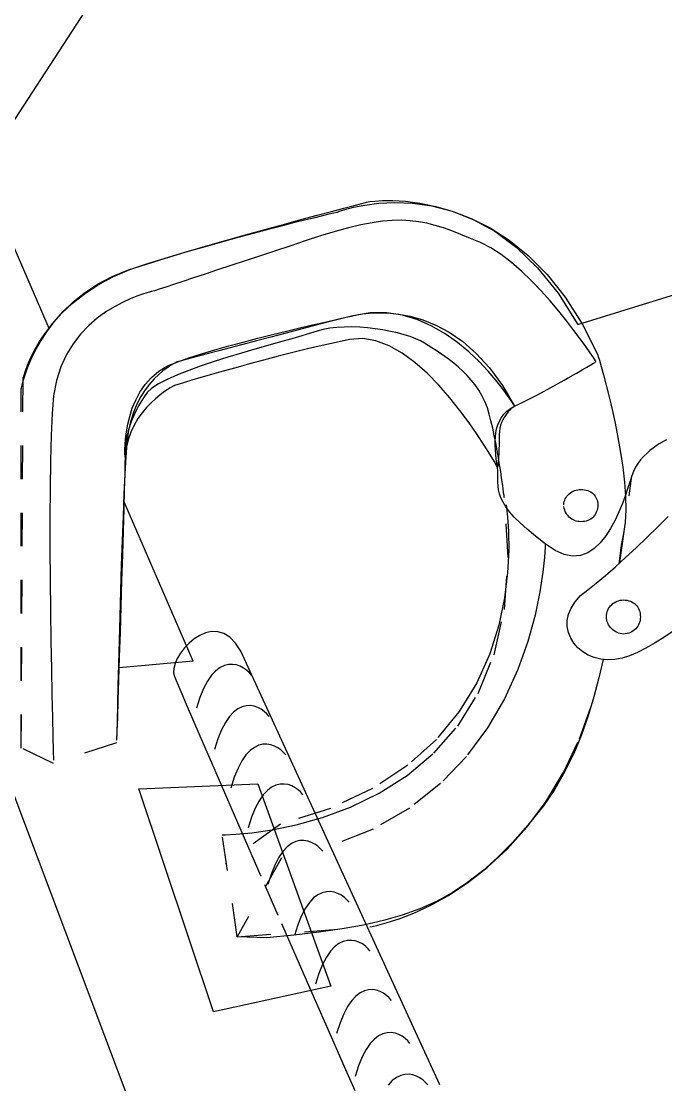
# Model space of a CAD drawing. Header units: inches. Extents: x 2.8 to 49, y 4.7 to 45.8.
# Drawn here: x 17.817 to 19.735, y 14.455 to 17.618 of the extents above; entities that cross this region are included whole.
import ezdxf

# ---------------------------------------------------------------- set-up
doc = ezdxf.new("R2010")
doc.units = ezdxf.units.IN
doc.header["$MEASUREMENT"] = 0
doc.linetypes.add('NS Dashed 1', pattern=[0.12, 0.08, -0.04])
for name, color, linetype in [('DIM', 7, 'Continuous'), ('NS Bracing', 6, 'NS Dashed 1'), ('NS Dashed .08', 2, 'NS Dashed 1'), ('NS Filler Plugs & Closures', 6, 'Continuous'), ('NS Panels', 152, 'Continuous'), ('PANEL-S', 11, 'Continuous')]:
    doc.layers.add(name, color=color, linetype=linetype)
doc.styles.add('TEXT1', font='ROMANS.shx', dxfattribs={"width": 0.75, "height": 0.375})
doc.dimstyles.new('DETAIL$7', dxfattribs={"dimscale": 4, "dimtxt": 0.09375, "dimasz": 0.125, "dimexe": 0.0625, "dimexo": 0.125, "dimgap": 0.0625, "dimtad": 1, "dimdec": 4, "dimzin": 3, "dimdsep": 46, "dimlunit": 4, "dimtxsty": 'TEXT1', "dimblk": 'ARCHTICK', "dimcen": 0.0625, "dimclrd": 7, "dimclre": 7, "dimclrt": 2, "dimadec": 0, "dimazin": 0, "dimtfac": 0.59375, "dimtdec": 4, "dimtmove": 0, "dimatfit": 3, "dimfxl": 0, "dimfrac": 2, "dimtolj": 1, "dimtzin": 3, "dimarcsym": 0})

# ---------------------------------------------------------------- blocks, each defined once
blk = doc.blocks.new('_ArchTick')
at = {"color": 0, "linetype": 'ByBlock', "const_width": 0.15}
blk.add_lwpolyline([(-0.5, -0.5), (0.5, 0.5)], dxfattribs=at)

msp = doc.modelspace()

# ---------------------------------------------------------------- linework, layer by layer
at = {"layer": 'NS Bracing', "linetype": 'Continuous'}
for p, q in [((19.47353, 16.71649), (21.35, 17.29888)), ((19.03906, 17.06924), (19.09957, 17.05362)), ((19.05095, 17.06767), (19.10232, 17.05281)), ((19.09957, 17.05362), (19.16233, 17.02891)), ((19.10232, 17.05281), (19.15643, 17.03174)), ((19.15643, 17.03174), (19.2124, 17.00343)), ((19.16233, 17.02891), (19.22629, 16.99365)), ((19.07329, 17.00355), (19.04848, 17.01122)), ((19.09879, 16.99453), (19.07329, 17.00355)), ((19.12547, 16.98415), (19.09879, 16.99453)), ((19.2124, 17.00343), (19.26925, 16.96693)), ((19.22629, 16.99365), (19.29043, 16.94629)), ((19.1537, 16.97257), (19.12547, 16.98415)), ((19.18393, 16.9598), (19.1537, 16.97257)), ((19.21445, 16.94417), (19.18393, 16.9598)), ((19.26925, 16.96693), (19.32601, 16.92114)), ((19.2452, 16.92425), (19.21445, 16.94417)), ((19.2758, 16.90084), (19.2452, 16.92425)), ((19.29043, 16.94629), (19.35367, 16.88534)), ((19.30601, 16.87458), (19.2758, 16.90084)), ((19.32601, 16.92114), (19.38172, 16.86517)), ((19.33548, 16.84627), (19.30601, 16.87458)), ((19.35367, 16.88534), (19.41508, 16.80923)), ((19.38172, 16.86517), (19.43546, 16.79794)), ((19.36397, 16.8166), (19.33548, 16.84627)), ((19.39113, 16.78629), (19.36397, 16.8166)), ((19.41508, 16.80923), (19.47353, 16.71649)), ((19.43546, 16.79794), (19.48623, 16.71849)), ((19.41673, 16.75611), (19.39113, 16.78629)), ((19.44038, 16.72677), (19.41673, 16.75611)), ((19.07876, 16.68848), (19.03917, 16.71139)), ((19.05071, 16.71454), (19.09062, 16.69318)), ((19.46186, 16.69898), (19.44038, 16.72677)), ((19.48623, 16.71849), (19.53313, 16.62578)), ((19.11546, 16.66254), (19.07876, 16.68848)), ((19.09062, 16.69318), (19.13101, 16.66533)), ((19.48085, 16.67348), (19.46186, 16.69898)), ((19.49707, 16.65094), (19.48085, 16.67348)), ((19.05179, 16.63901), (19.03945, 16.64694)), ((19.06466, 16.63046), (19.05179, 16.63901)), ((19.14912, 16.63464), (19.11546, 16.66254)), ((19.13101, 16.66533), (19.1712, 16.63028)), ((19.51017, 16.6322), (19.49707, 16.65094)), ((19.07785, 16.62133), (19.06466, 16.63046)), ((19.09126, 16.61151), (19.07785, 16.62133)), ((19.10473, 16.60099), (19.09126, 16.61151)), ((19.17944, 16.60597), (19.14912, 16.63464)), ((19.1712, 16.63028), (19.21069, 16.5872)), ((19.20638, 16.57752), (19.17944, 16.60597)), ((19.51992, 16.61787), (19.51017, 16.6322)), ((19.52598, 16.60876), (19.51992, 16.61787)), ((19.52807, 16.60553), (19.52598, 16.60876)), ((19.53313, 16.62578), (19.53435, 16.62167)), ((19.53435, 16.62167), (19.53783, 16.60982)), ((19.53783, 16.60982), (19.54315, 16.59109)), ((19.11814, 16.58973), (19.10473, 16.60099)), ((19.13124, 16.57774), (19.11814, 16.58973)), ((19.14402, 16.56491), (19.13124, 16.57774)), ((19.22965, 16.55046), (19.20638, 16.57752)), ((19.21069, 16.5872), (19.24884, 16.53536)), ((19.46987, 16.57194), (19.48595, 16.58117)), ((19.48595, 16.58117), (19.50005, 16.58925)), ((19.50005, 16.58925), (19.51169, 16.59603)), ((19.51169, 16.59603), (19.52052, 16.60115)), ((19.52052, 16.60115), (19.5261, 16.60442)), ((19.54315, 16.59109), (19.54997, 16.56624)), ((19.15623, 16.55124), (19.14402, 16.56491)), ((19.16779, 16.53668), (19.15623, 16.55124)), ((19.24916, 16.52584), (19.22965, 16.55046)), ((19.41334, 16.54012), (19.43317, 16.55114)), ((19.43317, 16.55114), (19.45212, 16.56186)), ((19.45212, 16.56186), (19.46987, 16.57194)), ((19.54997, 16.56624), (19.55786, 16.53619)), ((19.09219, 16.49864), (19.05946, 16.5359)), ((19.17847, 16.52121), (19.16779, 16.53668)), ((19.18821, 16.50477), (19.17847, 16.52121)), ((19.24884, 16.53536), (19.28515, 16.47395)), ((19.2646, 16.50479), (19.24916, 16.52584)), ((19.35297, 16.50734), (19.37286, 16.51797)), ((19.37286, 16.51797), (19.39312, 16.52894)), ((19.39312, 16.52894), (19.41334, 16.54012)), ((19.55786, 16.53619), (19.56646, 16.5017)), ((19.12244, 16.46088), (19.09219, 16.49864)), ((19.19682, 16.48736), (19.18821, 16.50477)), ((19.20417, 16.46889), (19.19682, 16.48736)), ((19.27588, 16.48839), (19.2646, 16.50479)), ((19.28279, 16.47776), (19.27588, 16.48839)), ((19.28515, 16.47395), (19.29953, 16.48044)), ((19.29953, 16.48044), (19.31591, 16.48833)), ((19.31591, 16.48833), (19.33384, 16.4974)), ((19.33384, 16.4974), (19.35297, 16.50734)), ((19.56646, 16.5017), (19.57541, 16.46361)), ((19.14991, 16.42388), (19.12244, 16.46088)), ((19.20971, 16.45006), (19.20417, 16.46889)), ((19.21503, 16.42977), (19.20971, 16.45006)), ((19.24591, 16.43982), (19.25327, 16.44966)), ((19.25327, 16.44966), (19.26219, 16.45869)), ((19.26235, 16.45181), (19.25809, 16.44605)), ((19.26219, 16.45869), (19.27275, 16.46681)), ((19.26658, 16.45697), (19.26235, 16.45181)), ((19.27072, 16.46144), (19.26658, 16.45697)), ((19.27454, 16.46524), (19.27072, 16.46144)), ((19.27275, 16.46681), (19.28515, 16.47395)), ((19.27801, 16.46835), (19.27454, 16.46524)), ((19.2809, 16.47082), (19.27801, 16.46835)), ((19.28317, 16.47255), (19.2809, 16.47082)), ((19.28515, 16.47395), (19.28279, 16.47776)), ((19.28463, 16.47363), (19.28317, 16.47255)), ((19.28515, 16.47395), (19.28463, 16.47363)), ((19.57541, 16.46361), (19.58436, 16.42272)), ((19.17419, 16.38899), (19.14991, 16.42388)), ((19.22007, 16.40848), (19.21503, 16.42977)), ((19.23183, 16.40642), (19.23531, 16.41812)), ((19.23531, 16.41812), (19.23994, 16.4293)), ((19.23994, 16.4293), (19.24591, 16.43982)), ((19.24376, 16.41654), (19.24153, 16.40762)), ((19.24669, 16.42485), (19.24376, 16.41654)), ((19.25012, 16.43257), (19.24669, 16.42485)), ((19.25398, 16.43962), (19.25012, 16.43257)), ((19.25809, 16.44605), (19.25398, 16.43962)), ((19.58436, 16.42272), (19.59284, 16.3799)), ((19.19491, 16.35749), (19.17419, 16.38899)), ((19.22487, 16.38644), (19.22007, 16.40848)), ((19.22934, 16.36412), (19.22487, 16.38644)), ((19.22802, 16.38178), (19.22948, 16.39425)), ((19.22948, 16.39425), (19.23183, 16.40642)), ((19.2396, 16.38792), (19.23954, 16.37686)), ((19.24007, 16.39808), (19.2396, 16.38792)), ((19.24153, 16.40762), (19.24007, 16.39808)), ((19.21164, 16.33073), (19.19491, 16.35749)), ((19.2274, 16.36903), (19.22802, 16.38178)), ((19.2275, 16.35609), (19.2274, 16.36903)), ((19.2282, 16.34302), (19.2275, 16.35609)), ((19.23352, 16.34179), (19.22934, 16.36412)), ((19.23912, 16.35653), (19.2388, 16.34729)), ((19.23938, 16.36636), (19.23912, 16.35653)), ((19.23954, 16.37686), (19.23938, 16.36636)), ((19.59284, 16.3799), (19.60056, 16.33593)), ((19.70691, 16.35542), (19.69761, 16.3487)), ((19.71578, 16.36127), (19.70691, 16.35542)), ((19.72393, 16.36625), (19.71578, 16.36127)), ((19.73112, 16.37036), (19.72393, 16.36625)), ((19.73712, 16.37361), (19.73112, 16.37036)), ((19.22412, 16.30995), (19.21164, 16.33073)), ((19.22934, 16.33001), (19.2282, 16.34302)), ((19.23087, 16.31704), (19.22934, 16.33001)), ((19.23735, 16.31989), (19.23352, 16.34179)), ((19.2375, 16.32362), (19.23705, 16.31708)), ((19.23798, 16.33083), (19.2375, 16.32362)), ((19.2384, 16.33874), (19.23798, 16.33083)), ((19.2388, 16.34729), (19.2384, 16.33874)), ((19.60056, 16.33593), (19.60709, 16.29168)), ((19.6691, 16.32372), (19.66027, 16.31375)), ((19.67844, 16.33286), (19.6691, 16.32372)), ((19.68803, 16.34121), (19.67844, 16.33286)), ((19.69761, 16.3487), (19.68803, 16.34121)), ((19.23185, 16.29654), (19.22412, 16.30995)), ((19.23264, 16.30429), (19.23087, 16.31704)), ((19.23454, 16.29176), (19.23185, 16.29654)), ((19.23454, 16.29176), (19.23264, 16.30429)), ((19.23509, 16.27978), (19.23454, 16.29176)), ((19.23471, 16.29341), (19.23456, 16.29217)), ((19.23495, 16.29546), (19.23471, 16.29341)), ((19.23529, 16.29827), (19.23495, 16.29546)), ((19.23567, 16.30188), (19.23529, 16.29827)), ((19.23611, 16.3062), (19.23567, 16.30188)), ((19.23657, 16.31128), (19.23611, 16.3062)), ((19.23705, 16.31708), (19.23657, 16.31128)), ((19.24085, 16.29873), (19.23735, 16.31989)), ((19.24396, 16.27875), (19.24085, 16.29873)), ((19.60709, 16.29168), (19.61211, 16.24788)), ((19.64493, 16.2916), (19.63891, 16.2794)), ((19.65212, 16.30307), (19.64493, 16.2916)), ((19.66027, 16.31375), (19.65212, 16.30307)), ((19.23522, 16.26829), (19.23509, 16.27978)), ((19.23516, 16.25719), (19.23522, 16.26829)), ((19.24675, 16.26022), (19.24396, 16.27875)), ((19.63435, 16.26645), (19.62903, 16.25025)), ((19.63891, 16.2794), (19.63435, 16.26645)), ((19.23531, 16.24623), (19.23516, 16.25719))]:
    msp.add_line(p, q, dxfattribs=at)
at = {"layer": 'NS Bracing'}
for p, q in [((18.83064, 17.07632), (18.84493, 17.08)), ((18.84493, 17.08), (18.84991, 17.08126)), ((18.84991, 17.08126), (18.85495, 17.08199)), ((18.85495, 17.08199), (18.86949, 17.08351)), ((18.86949, 17.08351), (18.89257, 17.08481)), ((18.89257, 17.08481), (18.92321, 17.08484)), ((18.92321, 17.08484), (18.96045, 17.08269)), ((18.96045, 17.08269), (19.00335, 17.07729)), ((18.69748, 17.04125), (18.74044, 17.05269)), ((18.73383, 17.04516), (18.74753, 17.04834)), ((18.74044, 17.05269), (18.77754, 17.06245)), ((18.74753, 17.04834), (18.75592, 17.05028)), ((18.75592, 17.05028), (18.75881, 17.05089)), ((18.75881, 17.05089), (18.76437, 17.05296)), ((18.76437, 17.05296), (18.78043, 17.05815)), ((18.77754, 17.06245), (18.80789, 17.07042)), ((18.78043, 17.05815), (18.80591, 17.06492)), ((18.80591, 17.06492), (18.83985, 17.07171)), ((18.80789, 17.07042), (18.83064, 17.07632)), ((18.83985, 17.07171), (18.88113, 17.07709)), ((18.88113, 17.07709), (18.92879, 17.07946)), ((18.92879, 17.07946), (18.98175, 17.07737)), ((18.98175, 17.07737), (19.03906, 17.06924)), ((19.00335, 17.07729), (19.05095, 17.06767)), ((18.59559, 17.01104), (18.63165, 17.02023)), ((18.59748, 17.01421), (18.64954, 17.02838)), ((18.63165, 17.02023), (18.66379, 17.02824)), ((18.64954, 17.02838), (18.69748, 17.04125)), ((18.66379, 17.02824), (18.69168, 17.03509)), ((18.69168, 17.03509), (18.71516, 17.04071)), ((18.71516, 17.04071), (18.73383, 17.04516)), ((18.8615, 17.01889), (18.82797, 17.01248)), ((18.89249, 17.0233), (18.8615, 17.01889)), ((18.9214, 17.02571), (18.89249, 17.0233)), ((18.9486, 17.02627), (18.9214, 17.02571)), ((18.97452, 17.02497), (18.9486, 17.02627)), ((18.9995, 17.02202), (18.97452, 17.02497)), ((19.02403, 17.01738), (18.9995, 17.02202)), ((19.04848, 17.01122), (19.02403, 17.01738)), ((18.46633, 16.97693), (18.51266, 16.98938)), ((18.48438, 16.98295), (18.54211, 16.99903)), ((18.51266, 16.98938), (18.55582, 17.00078)), ((18.54211, 16.99903), (18.59748, 17.01421)), ((18.55582, 17.00078), (18.59559, 17.01104)), ((18.75172, 16.99313), (18.7082, 16.98004)), ((18.79153, 17.00389), (18.75172, 16.99313)), ((18.82797, 17.01248), (18.79153, 17.00389)), ((18.36522, 16.9489), (18.42511, 16.96619)), ((18.36538, 16.94884), (18.41718, 16.96338)), ((18.41718, 16.96338), (18.46633, 16.97693)), ((18.42511, 16.96619), (18.48438, 16.98295)), ((18.66247, 16.96486), (18.61669, 16.94964)), ((18.7082, 16.98004), (18.66247, 16.96486)), ((18.24688, 16.91371), (18.3055, 16.93137)), ((18.25505, 16.91664), (18.31126, 16.93324)), ((18.3055, 16.93137), (18.36522, 16.9489)), ((18.31126, 16.93324), (18.36538, 16.94884)), ((18.57126, 16.93459), (18.52663, 16.91981)), ((18.61669, 16.94964), (18.57126, 16.93459)), ((18.13632, 16.87882), (18.19018, 16.89614)), ((18.14026, 16.88021), (18.19705, 16.89907)), ((18.19018, 16.89614), (18.24688, 16.91371)), ((18.19705, 16.89907), (18.25505, 16.91664)), ((18.44131, 16.89165), (18.40146, 16.87852)), ((18.48315, 16.90546), (18.44131, 16.89165)), ((18.52663, 16.91981), (18.48315, 16.90546)), ((18.04413, 16.83602), (18.08769, 16.85901)), ((18.08769, 16.85901), (18.13632, 16.87882)), ((18.0894, 16.85814), (18.14026, 16.88021)), ((18.36406, 16.86619), (18.32947, 16.85485)), ((18.40146, 16.87852), (18.36406, 16.86619)), ((18.004, 16.80687), (18.04405, 16.83351)), ((18.00537, 16.81046), (18.04413, 16.83602)), ((18.04405, 16.83351), (18.0894, 16.85814)), ((18.24702, 16.82775), (18.22795, 16.82154)), ((18.27053, 16.83549), (18.24702, 16.82775)), ((18.29817, 16.84455), (18.27053, 16.83549)), ((18.32947, 16.85485), (18.29817, 16.84455)), ((17.96887, 16.7789), (18.004, 16.80687)), ((17.97118, 16.78292), (18.00537, 16.81046)), ((18.16129, 16.8004), (18.14128, 16.79243)), ((18.17806, 16.80625), (18.16129, 16.8004)), ((18.19093, 16.81016), (18.17806, 16.80625)), ((18.19918, 16.81237), (18.19093, 16.81016)), ((18.20211, 16.81303), (18.19918, 16.81237)), ((18.2051, 16.81403), (18.20211, 16.81303)), ((18.21387, 16.8169), (18.2051, 16.81403)), ((18.22795, 16.82154), (18.21387, 16.8169)), ((17.93841, 16.75017), (17.96887, 16.7789)), ((17.94122, 16.75409), (17.97118, 16.78292)), ((18.09454, 16.76921), (18.06925, 16.75358)), ((18.1188, 16.78209), (18.09454, 16.76921)), ((18.14128, 16.79243), (18.1188, 16.78209)), ((17.91228, 16.72128), (17.93841, 16.75017)), ((17.9153, 16.72451), (17.94122, 16.75409)), ((18.04355, 16.735), (18.01822, 16.71321)), ((18.06925, 16.75358), (18.04355, 16.735)), ((18.74638, 16.72938), (18.77053, 16.73481)), ((18.80436, 16.74218), (18.75259, 16.72899)), ((18.77053, 16.73481), (18.7888, 16.73881)), ((18.7888, 16.73881), (18.80032, 16.74134)), ((18.80032, 16.74134), (18.80436, 16.74218)), ((18.85561, 16.75086), (18.80436, 16.74218)), ((18.80436, 16.74218), (18.80769, 16.74307)), ((18.80769, 16.74307), (18.81733, 16.74521)), ((18.81733, 16.74521), (18.83265, 16.74782)), ((18.83265, 16.74782), (18.85314, 16.75011)), ((18.85314, 16.75011), (18.87812, 16.75136)), ((18.9049, 16.75103), (18.85561, 16.75086)), ((18.87812, 16.75136), (18.90707, 16.75075)), ((18.95204, 16.74379), (18.9049, 16.75103)), ((18.90707, 16.75075), (18.93939, 16.74754)), ((18.93939, 16.74754), (18.97452, 16.74092)), ((18.99689, 16.73018), (18.95204, 16.74379)), ((18.97452, 16.74092), (19.0118, 16.73022)), ((17.89023, 16.69285), (17.91228, 16.72128)), ((17.8931, 16.69483), (17.9153, 16.72451)), ((18.01822, 16.71321), (17.99396, 16.68806)), ((18.65285, 16.70331), (18.60545, 16.69095)), ((18.60635, 16.69665), (18.64626, 16.70625)), ((18.64626, 16.70625), (18.68344, 16.715)), ((18.702, 16.716), (18.65285, 16.70331)), ((18.68344, 16.715), (18.71705, 16.72275)), ((18.71603, 16.70165), (18.69808, 16.69663)), ((18.75259, 16.72899), (18.702, 16.716)), ((18.73564, 16.70529), (18.71603, 16.70165)), ((18.71705, 16.72275), (18.74638, 16.72938)), ((18.75654, 16.70771), (18.73564, 16.70529)), ((18.7785, 16.7089), (18.75654, 16.70771)), ((18.80115, 16.70904), (18.7785, 16.7089)), ((18.82429, 16.70812), (18.80115, 16.70904)), ((18.84758, 16.70629), (18.82429, 16.70812)), ((18.87077, 16.7036), (18.84758, 16.70629)), ((18.8935, 16.70018), (18.87077, 16.7036)), ((19.03917, 16.71139), (18.99689, 16.73018)), ((19.0118, 16.73022), (19.05071, 16.71454)), ((17.87186, 16.66551), (17.89023, 16.69285)), ((17.87441, 16.66565), (17.8931, 16.69483)), ((17.99396, 16.68806), (17.9715, 16.65931)), ((18.47795, 16.66417), (18.52138, 16.67549)), ((18.56006, 16.67911), (18.51706, 16.66782)), ((18.52138, 16.67549), (18.56442, 16.68639)), ((18.60545, 16.69095), (18.56006, 16.67911)), ((18.56442, 16.68639), (18.60635, 16.69665)), ((18.62228, 16.67422), (18.58838, 16.66463)), ((18.65243, 16.6828), (18.62228, 16.67422)), ((18.67797, 16.69031), (18.65243, 16.6828)), ((18.69808, 16.69663), (18.67797, 16.69031)), ((18.79424, 16.67133), (18.75417, 16.66314)), ((18.83333, 16.67459), (18.79424, 16.67133)), ((18.8727, 16.66812), (18.83333, 16.67459)), ((18.91556, 16.69601), (18.8935, 16.70018)), ((18.9366, 16.69127), (18.91556, 16.69601)), ((18.95641, 16.68597), (18.9366, 16.69127)), ((18.9746, 16.68027), (18.95641, 16.68597)), ((18.99094, 16.67418), (18.9746, 16.68027)), ((19.00512, 16.66782), (18.99094, 16.67418)), ((17.84516, 16.61643), (17.85695, 16.63982)), ((17.84628, 16.61131), (17.85885, 16.63763)), ((17.85695, 16.63982), (17.87186, 16.66551)), ((17.85885, 16.63763), (17.87441, 16.66565)), ((17.9715, 16.65931), (17.9515, 16.6268)), ((18.3534, 16.62884), (18.39317, 16.64072)), ((18.40517, 16.63825), (18.3746, 16.6301)), ((18.39317, 16.64072), (18.43498, 16.65251)), ((18.43934, 16.6473), (18.40517, 16.63825)), ((18.43498, 16.65251), (18.47795, 16.66417)), ((18.47672, 16.6572), (18.43934, 16.6473)), ((18.51256, 16.64301), (18.47235, 16.6312)), ((18.51706, 16.66782), (18.47672, 16.6572)), ((18.55149, 16.65421), (18.51256, 16.64301)), ((18.58838, 16.66463), (18.55149, 16.65421)), ((18.66903, 16.64371), (18.62523, 16.63291)), ((18.71223, 16.65385), (18.66903, 16.64371)), ((18.75417, 16.66314), (18.71223, 16.65385)), ((18.91187, 16.65323), (18.8727, 16.66812)), ((18.95055, 16.63125), (18.91187, 16.65323)), ((19.01692, 16.6612), (19.00512, 16.66782)), ((19.02777, 16.65433), (19.01692, 16.6612)), ((19.03945, 16.64694), (19.02777, 16.65433)), ((17.83621, 16.59591), (17.84516, 16.61643)), ((17.83635, 16.58738), (17.84628, 16.61131)), ((17.9515, 16.6268), (17.93474, 16.59025)), ((18.25294, 16.5932), (18.28309, 16.60553)), ((18.28309, 16.60553), (18.28153, 16.6049)), ((18.28309, 16.60553), (18.31642, 16.61709)), ((18.28586, 16.60631), (18.28309, 16.60553)), ((18.29404, 16.60852), (18.28586, 16.60631)), ((18.30731, 16.61211), (18.29404, 16.60852)), ((18.32539, 16.61693), (18.30731, 16.61211)), ((18.31642, 16.61709), (18.3534, 16.62884)), ((18.34788, 16.62299), (18.32539, 16.61693)), ((18.3746, 16.6301), (18.34788, 16.62299)), ((18.3915, 16.60609), (18.35252, 16.59302)), ((18.43175, 16.61882), (18.3915, 16.60609)), ((18.47235, 16.6312), (18.43175, 16.61882)), ((18.53809, 16.61032), (18.496, 16.59898)), ((18.58134, 16.62173), (18.53809, 16.61032)), ((18.62523, 16.63291), (18.58134, 16.62173)), ((18.98826, 16.60352), (18.95055, 16.63125)), ((17.82553, 16.566), (17.82976, 16.57891)), ((17.82884, 16.5664), (17.83635, 16.58738)), ((17.82976, 16.57891), (17.83621, 16.59591)), ((17.93474, 16.59025), (17.92185, 16.5495)), ((18.20468, 16.55873), (18.22692, 16.5774)), ((18.23901, 16.57808), (18.2262, 16.56726)), ((18.22692, 16.5774), (18.25294, 16.5932)), ((18.25091, 16.58697), (18.23901, 16.57808)), ((18.26149, 16.59393), (18.25091, 16.58697)), ((18.27033, 16.5992), (18.26149, 16.59393)), ((18.27717, 16.6028), (18.27033, 16.5992)), ((18.28153, 16.6049), (18.27717, 16.6028)), ((18.31564, 16.57977), (18.28173, 16.5664)), ((18.35252, 16.59302), (18.31564, 16.57977)), ((18.41793, 16.57722), (18.38317, 16.56728)), ((18.45578, 16.58784), (18.41793, 16.57722)), ((18.496, 16.59898), (18.45578, 16.58784)), ((19.02471, 16.57128), (18.98826, 16.60352)), ((17.81748, 15.45671), (17.82254, 16.55493)), ((17.81995, 16.53586), (17.82344, 16.54904)), ((17.82254, 16.55493), (17.82322, 16.55781)), ((17.82322, 16.55781), (17.82553, 16.566)), ((17.82344, 16.54904), (17.82884, 16.5664)), ((17.92185, 16.5495), (17.91364, 16.50432)), ((18.18595, 16.53779), (18.20468, 16.55873)), ((18.21285, 16.55431), (18.19926, 16.53921)), ((18.2262, 16.56726), (18.21285, 16.55431)), ((18.25153, 16.55313), (18.22596, 16.53994)), ((18.28173, 16.5664), (18.25153, 16.55313)), ((18.30327, 16.54387), (18.28683, 16.5389)), ((18.32523, 16.55036), (18.30327, 16.54387)), ((18.35203, 16.55825), (18.32523, 16.55036)), ((18.38317, 16.56728), (18.35203, 16.55825)), ((19.05946, 16.5359), (19.02471, 16.57128)), ((17.81748, 16.52456), (17.81804, 16.52751)), ((17.81748, 15.45671), (17.81748, 16.52456)), ((17.81804, 16.52751), (17.81995, 16.53586)), ((18.1578, 16.49143), (18.17041, 16.51517)), ((18.17041, 16.51517), (18.18595, 16.53779)), ((18.18593, 16.52179), (18.17314, 16.50196)), ((18.19199, 16.51444), (18.18283, 16.50113)), ((18.19926, 16.53921), (18.18593, 16.52179)), ((18.20582, 16.52703), (18.19199, 16.51444)), ((18.22596, 16.53994), (18.20582, 16.52703)), ((18.24092, 16.51499), (18.22917, 16.50615)), ((18.25145, 16.52213), (18.24092, 16.51499)), ((18.26025, 16.52767), (18.25145, 16.52213)), ((18.26705, 16.53159), (18.26025, 16.52767)), ((18.27141, 16.53392), (18.26705, 16.53159)), ((18.27297, 16.53468), (18.27141, 16.53392)), ((18.27653, 16.53577), (18.27297, 16.53468)), ((18.28683, 16.5389), (18.27653, 16.53577)), ((17.91364, 16.50432), (17.90944, 16.4512)), ((18.14778, 16.46717), (18.1578, 16.49143)), ((18.16137, 16.47959), (18.15087, 16.45458)), ((18.17314, 16.50196), (18.16137, 16.47959)), ((18.17439, 16.48772), (18.16665, 16.47433)), ((18.18283, 16.50113), (18.17439, 16.48772)), ((18.20337, 16.48346), (18.19006, 16.46957)), ((18.2165, 16.49567), (18.20337, 16.48346)), ((18.22917, 16.50615), (18.2165, 16.49567)), ((17.90944, 16.4512), (17.90635, 16.38616)), ((18.14011, 16.44297), (18.14778, 16.46717)), ((18.15087, 16.45458), (18.14212, 16.42683)), ((18.15325, 16.44765), (18.14758, 16.4345)), ((18.15963, 16.46092), (18.15325, 16.44765)), ((18.16665, 16.47433), (18.15963, 16.46092)), ((18.17705, 16.4539), (18.16467, 16.43651)), ((18.19006, 16.46957), (18.17705, 16.4539)), ((18.13042, 16.39716), (18.13439, 16.41945)), ((18.13439, 16.41945), (18.14011, 16.44297)), ((18.14212, 16.42683), (18.13545, 16.39623)), ((18.14256, 16.42153), (18.13821, 16.4088)), ((18.14758, 16.4345), (18.14256, 16.42153)), ((18.15338, 16.41728), (18.14345, 16.39628)), ((18.16467, 16.43651), (18.15338, 16.41728)), ((17.90635, 16.38616), (17.90422, 16.31138)), ((18.12787, 16.3767), (18.13042, 16.39716)), ((18.13142, 16.38433), (18.12899, 16.37267)), ((18.13545, 16.39623), (18.13126, 16.36261)), ((18.13449, 16.3964), (18.13142, 16.38433)), ((18.13821, 16.4088), (18.13449, 16.3964)), ((18.14345, 16.39628), (18.13538, 16.37343)), ((18.1259, 16.34354), (18.1265, 16.3586)), ((18.12722, 16.36144), (18.12602, 16.35073)), ((18.1265, 16.3586), (18.12787, 16.3767)), ((18.12899, 16.37267), (18.12722, 16.36144)), ((18.13126, 16.36261), (18.12839, 16.32262)), ((18.13538, 16.37343), (18.12948, 16.34872)), ((18.12602, 16.35073), (18.12548, 16.34057)), ((18.12548, 16.34057), (18.12554, 16.33103)), ((18.12554, 16.33103), (18.1262, 16.32212)), ((18.12839, 16.32262), (18.12556, 16.27205)), ((18.12586, 16.33204), (18.1259, 16.34354)), ((18.12606, 16.32471), (18.12586, 16.33204)), ((18.1262, 16.32212), (18.1259, 16.30427)), ((18.1262, 16.32212), (18.12606, 16.32471)), ((18.12948, 16.34872), (18.1262, 16.32212)), ((17.90422, 16.31138), (17.90294, 16.2289)), ((18.1259, 16.30427), (18.1251, 16.27107)), ((18.12556, 16.27205), (18.12277, 16.21279)), ((18.1251, 16.27107), (18.12383, 16.22489)), ((19.24912, 16.24356), (19.24675, 16.26022)), ((19.59892, 16.00835), (19.63435, 16.26645)), ((17.90294, 16.2289), (17.90238, 16.14093)), ((19.23597, 16.23531), (19.23531, 16.24623)), ((19.23752, 16.22417), (19.23597, 16.23531)), ((19.25113, 16.22907), (19.24912, 16.24356)), ((19.25269, 16.2172), (19.25113, 16.22907)), ((19.47306, 16.22507), (19.47776, 16.22576)), ((19.47776, 16.22576), (19.48252, 16.22597)), ((19.48252, 16.22597), (19.48806, 16.22576)), ((19.48806, 16.22576), (19.49338, 16.22507)), ((19.61211, 16.24788), (19.61516, 16.20546)), ((19.62261, 16.23059), (19.61496, 16.20835)), ((19.62903, 16.25025), (19.62261, 16.23059)), ((18.12277, 16.21279), (18.12008, 16.14659)), ((18.12383, 16.22489), (18.12223, 16.16794)), ((19.24028, 16.2127), (19.23752, 16.22417)), ((19.24464, 16.20066), (19.24028, 16.2127)), ((19.25083, 16.18797), (19.24464, 16.20066)), ((19.25385, 16.20825), (19.25269, 16.2172)), ((19.25454, 16.20264), (19.25385, 16.20825)), ((19.25478, 16.20066), (19.25454, 16.20264)), ((19.26616, 16.02347), (19.25478, 16.20066)), ((19.43438, 16.19405), (19.43624, 16.19823)), ((19.43624, 16.19823), (19.43851, 16.20224)), ((19.43851, 16.20224), (19.44122, 16.20598)), ((19.44122, 16.20598), (19.44429, 16.20949)), ((19.44429, 16.20949), (19.44771, 16.2127)), ((19.44771, 16.2127), (19.4514, 16.21564)), ((19.4514, 16.21564), (19.45537, 16.21825)), ((19.45537, 16.21825), (19.45953, 16.22053)), ((19.45953, 16.22053), (19.46391, 16.22242)), ((19.46391, 16.22242), (19.46841, 16.22397)), ((19.46841, 16.22397), (19.47306, 16.22507)), ((19.49338, 16.22507), (19.49842, 16.22397)), ((19.49842, 16.22397), (19.50322, 16.22242)), ((19.50322, 16.22242), (19.50768, 16.22053)), ((19.50768, 16.22053), (19.51187, 16.21825)), ((19.51187, 16.21825), (19.5157, 16.21564)), ((19.5157, 16.21564), (19.5192, 16.2127)), ((19.5192, 16.2127), (19.52231, 16.20949)), ((19.52231, 16.20949), (19.5251, 16.20598)), ((19.5251, 16.20598), (19.52747, 16.20224)), ((19.52747, 16.20224), (19.52948, 16.19823)), ((19.52948, 16.19823), (19.53104, 16.19405)), ((19.61496, 16.20835), (19.60609, 16.1843)), ((19.61516, 16.20546), (19.61594, 16.16519)), ((18.12223, 16.16794), (18.12028, 16.10255)), ((19.25931, 16.17436), (19.25083, 16.18797)), ((19.27034, 16.15967), (19.25931, 16.17436)), ((19.25984, 16.18042), (19.26127, 16.17079)), ((19.26127, 16.17079), (19.2644, 16.14344)), ((19.43191, 16.18042), (19.43217, 16.18512)), ((19.43217, 16.18512), (19.43303, 16.18966)), ((19.43303, 16.16956), (19.43217, 16.17488)), ((19.43303, 16.18966), (19.43438, 16.19405)), ((19.43438, 16.16452), (19.43303, 16.16956)), ((19.43624, 16.15971), (19.43438, 16.16452)), ((19.53104, 16.16452), (19.52948, 16.15971)), ((19.53104, 16.19405), (19.53219, 16.18966)), ((19.53219, 16.16956), (19.53104, 16.16452)), ((19.53219, 16.18966), (19.53289, 16.18512)), ((19.53289, 16.17488), (19.53219, 16.16956)), ((19.53289, 16.18512), (19.53313, 16.18042)), ((19.53313, 16.18042), (19.53289, 16.17488)), ((19.60609, 16.1843), (19.59586, 16.1594)), ((19.61594, 16.16519), (19.614, 16.1279)), ((17.90238, 16.14093), (17.90248, 16.04947)), ((18.12008, 16.14659), (18.11745, 16.07531)), ((19.2644, 16.14344), (19.26725, 16.1007)), ((19.28433, 16.14374), (19.27034, 16.15967)), ((19.30154, 16.12642), (19.28433, 16.14374)), ((19.43851, 16.15525), (19.43624, 16.15971)), ((19.44122, 16.15107), (19.43851, 16.15525)), ((19.44429, 16.14724), (19.44122, 16.15107)), ((19.44771, 16.14374), (19.44429, 16.14724)), ((19.4514, 16.14063), (19.44771, 16.14374)), ((19.45537, 16.13784), (19.4514, 16.14063)), ((19.45953, 16.13547), (19.45537, 16.13784)), ((19.46391, 16.13345), (19.45953, 16.13547)), ((19.46841, 16.1319), (19.46391, 16.13345)), ((19.47306, 16.13075), (19.46841, 16.1319)), ((19.49842, 16.1319), (19.49338, 16.13075)), ((19.50322, 16.13345), (19.49842, 16.1319)), ((19.50768, 16.13547), (19.50322, 16.13345)), ((19.51187, 16.13784), (19.50768, 16.13547)), ((19.5157, 16.14063), (19.51187, 16.13784)), ((19.5192, 16.14374), (19.5157, 16.14063)), ((19.52231, 16.14724), (19.5192, 16.14374)), ((19.5251, 16.15107), (19.52231, 16.14724)), ((19.52747, 16.15525), (19.5251, 16.15107)), ((19.52948, 16.15971), (19.52747, 16.15525)), ((19.58424, 16.13437), (19.57113, 16.11012)), ((19.59586, 16.1594), (19.58424, 16.13437)), ((19.71074, 16.11367), (19.74252, 16.14499)), ((18.12028, 16.10255), (18.11815, 16.0309)), ((19.26725, 16.1007), (19.26797, 16.04483)), ((19.32238, 16.10745), (19.30154, 16.12642)), ((19.34715, 16.08673), (19.32238, 16.10745)), ((19.47776, 16.13005), (19.47306, 16.13075)), ((19.48252, 16.12981), (19.47776, 16.13005)), ((19.48806, 16.13005), (19.48252, 16.12981)), ((19.49338, 16.13075), (19.48806, 16.13005)), ((19.57113, 16.11012), (19.55652, 16.08743)), ((19.614, 16.1279), (19.60904, 16.09438)), ((19.67878, 16.08255), (19.71074, 16.11367)), ((18.11745, 16.07531), (18.11496, 16.00074)), ((19.37624, 16.06402), (19.34715, 16.08673)), ((19.55652, 16.08743), (19.54026, 16.06723)), ((19.60904, 16.09438), (19.60261, 16.05979)), ((19.647, 16.05214), (19.67878, 16.08255)), ((17.90248, 16.04947), (17.9031, 15.95672)), ((19.26797, 16.04483), (19.2646, 15.97822)), ((19.37594, 16.05379), (19.37417, 16.02481)), ((19.37624, 16.06402), (19.37594, 16.05379)), ((19.40553, 16.04379), (19.37624, 16.06402)), ((19.43277, 16.03184), (19.40553, 16.04379)), ((19.50275, 16.03742), (19.48133, 16.02949)), ((19.52237, 16.05027), (19.50275, 16.03742)), ((19.54026, 16.06723), (19.52237, 16.05027)), ((19.60261, 16.05979), (19.59515, 16.0041)), ((19.61574, 16.02291), (19.647, 16.05214)), ((18.11815, 16.0309), (18.11586, 15.9553)), ((19.25498, 15.86847), (19.26616, 16.02347)), ((19.37417, 16.02481), (19.36951, 15.97969)), ((19.45801, 16.02738), (19.43277, 16.03184)), ((19.48133, 16.02949), (19.45801, 16.02738)), ((19.58531, 15.99538), (19.61574, 16.02291)), ((18.11496, 16.00074), (18.11257, 15.92468)), ((19.2646, 15.97822), (19.25528, 15.90316)), ((19.36951, 15.97969), (19.36064, 15.92106)), ((19.55612, 15.96995), (19.58531, 15.99538)), ((17.9031, 15.95672), (17.90414, 15.86475)), ((18.11586, 15.9553), (18.11353, 15.87804)), ((19.50277, 15.92737), (19.52847, 15.94714)), ((19.52847, 15.94714), (19.55612, 15.96995)), ((18.11257, 15.92468), (18.11038, 15.84893)), ((19.36064, 15.92106), (19.34614, 15.85152)), ((19.46511, 15.89169), (19.48153, 15.9099)), ((19.48153, 15.9099), (19.50277, 15.92737)), ((18.11353, 15.87804), (18.11113, 15.80139)), ((19.25528, 15.90316), (19.23809, 15.82199)), ((19.45323, 15.87311), (19.46511, 15.89169)), ((19.56774, 15.87579), (19.57081, 15.87963)), ((19.57081, 15.87963), (19.57424, 15.8831)), ((19.57424, 15.8831), (19.57792, 15.88627)), ((19.57792, 15.88627), (19.58189, 15.88904)), ((19.58189, 15.88904), (19.58605, 15.89143)), ((19.58605, 15.89143), (19.59044, 15.89338)), ((19.59044, 15.89338), (19.59494, 15.89497)), ((19.59494, 15.89497), (19.59958, 15.89611)), ((19.59958, 15.89611), (19.60428, 15.8968)), ((19.60428, 15.8968), (19.60904, 15.89701)), ((19.60904, 15.89701), (19.61458, 15.8968)), ((19.61458, 15.8968), (19.6199, 15.89611)), ((19.6199, 15.89611), (19.62495, 15.89497)), ((19.62495, 15.89497), (19.62974, 15.89338)), ((19.62974, 15.89338), (19.63421, 15.89143)), ((19.63421, 15.89143), (19.63839, 15.88904)), ((19.63839, 15.88904), (19.64222, 15.88627)), ((19.64222, 15.88627), (19.64573, 15.8831)), ((19.64573, 15.8831), (19.64883, 15.87963)), ((19.64883, 15.87963), (19.65162, 15.87579)), ((17.90414, 15.86475), (17.90541, 15.77572)), ((18.11038, 15.84893), (18.1083, 15.77534)), ((19.2242, 15.73424), (19.25498, 15.86847)), ((19.34614, 15.85152), (19.3247, 15.77367)), ((19.44197, 15.83584), (19.44564, 15.85439)), ((19.44564, 15.85439), (19.45323, 15.87311)), ((19.55869, 15.852), (19.55955, 15.85731)), ((19.55871, 15.84162), (19.55869, 15.852)), ((19.55955, 15.85731), (19.56091, 15.86238)), ((19.56091, 15.86238), (19.56276, 15.86714)), ((19.56276, 15.86714), (19.56503, 15.87164)), ((19.56503, 15.87164), (19.56774, 15.87579)), ((19.65162, 15.87579), (19.654, 15.87164)), ((19.654, 15.87164), (19.656, 15.86714)), ((19.656, 15.86714), (19.65756, 15.86238)), ((19.65756, 15.86238), (19.65872, 15.85731)), ((19.65872, 15.85731), (19.65942, 15.852)), ((19.65942, 15.852), (19.65965, 15.8464)), ((19.65965, 15.8464), (19.65942, 15.8417)), ((19.23809, 15.82199), (19.21113, 15.73697)), ((19.44206, 15.81771), (19.44197, 15.83584)), ((19.44552, 15.80027), (19.44206, 15.81771)), ((19.55955, 15.83699), (19.55869, 15.8417)), ((19.56091, 15.83237), (19.55955, 15.83699)), ((19.56276, 15.82783), (19.56091, 15.83237)), ((19.56503, 15.82346), (19.56276, 15.82783)), ((19.56774, 15.81928), (19.56503, 15.82346)), ((19.57081, 15.81533), (19.56774, 15.81928)), ((19.57424, 15.81161), (19.57081, 15.81533)), ((19.64883, 15.81533), (19.64573, 15.81161)), ((19.65162, 15.81928), (19.64883, 15.81533)), ((19.654, 15.82346), (19.65162, 15.81928)), ((19.656, 15.82783), (19.654, 15.82346)), ((19.65756, 15.83237), (19.656, 15.82783)), ((19.65872, 15.83699), (19.65756, 15.83237)), ((19.65942, 15.8417), (19.65872, 15.83699)), ((18.11113, 15.80139), (18.10885, 15.72758)), ((19.45214, 15.78377), (19.44552, 15.80027)), ((19.46156, 15.76857), (19.45214, 15.78377)), ((19.57792, 15.80822), (19.57424, 15.81161)), ((19.58189, 15.80515), (19.57792, 15.80822)), ((19.58605, 15.80246), (19.58189, 15.80515)), ((19.59044, 15.80015), (19.58605, 15.80246)), ((19.59494, 15.79832), (19.59044, 15.80015)), ((19.59958, 15.79694), (19.59494, 15.79832)), ((19.60428, 15.79609), (19.59958, 15.79694)), ((19.60904, 15.79579), (19.60428, 15.79609)), ((19.61458, 15.79609), (19.60904, 15.79579)), ((19.6199, 15.79694), (19.61458, 15.79609)), ((19.62495, 15.79832), (19.6199, 15.79694)), ((19.62974, 15.80015), (19.62495, 15.79832)), ((19.63421, 15.80246), (19.62974, 15.80015)), ((19.63839, 15.80515), (19.63421, 15.80246)), ((19.64222, 15.80822), (19.63839, 15.80515)), ((19.64573, 15.81161), (19.64222, 15.80822)), ((19.73192, 15.78742), (19.70311, 15.76927)), ((19.76288, 15.8083), (19.73192, 15.78742)), ((17.90541, 15.77572), (17.90693, 15.69168)), ((18.1083, 15.77534), (18.10647, 15.70571)), ((19.3247, 15.77367), (19.29489, 15.69013)), ((19.47357, 15.75486), (19.46156, 15.76857)), ((19.48786, 15.74297), (19.47357, 15.75486)), ((19.67625, 15.75382), (19.65109, 15.74117)), ((19.70311, 15.76927), (19.67625, 15.75382)), ((18.10885, 15.72758), (18.10671, 15.65892)), ((19.21113, 15.73697), (19.17243, 15.65052)), ((19.17687, 15.61923), (19.2242, 15.73424)), ((19.50418, 15.7331), (19.48786, 15.74297)), ((19.52217, 15.72561), (19.50418, 15.7331)), ((19.54162, 15.72071), (19.52217, 15.72561)), ((19.54852, 15.72), (19.53632, 15.66564)), ((19.56222, 15.71872), (19.54162, 15.72071)), ((19.58374, 15.71988), (19.56222, 15.71872)), ((19.60504, 15.72418), (19.58374, 15.71988)), ((19.62744, 15.73127), (19.60504, 15.72418)), ((19.65109, 15.74117), (19.62744, 15.73127)), ((17.90693, 15.69168), (17.90848, 15.61479)), ((18.10647, 15.70571), (18.10486, 15.64181)), ((19.29489, 15.69013), (19.2554, 15.60347)), ((18.10671, 15.65892), (18.10482, 15.59763)), ((19.53632, 15.66564), (19.52157, 15.60894)), ((18.10486, 15.64181), (18.10349, 15.58546)), ((19.17243, 15.65052), (19.12019, 15.56488)), ((17.90848, 15.61479), (17.91005, 15.54711)), ((18.10482, 15.59763), (18.10319, 15.54605)), ((19.11595, 15.52202), (19.17687, 15.61923)), ((19.2554, 15.60347), (19.20477, 15.5164)), ((19.4783, 15.48426), (19.51964, 15.59756)), ((19.52157, 15.60894), (19.50438, 15.55219)), ((18.10349, 15.58546), (18.10235, 15.53852)), ((19.12019, 15.56488), (19.05244, 15.48243)), ((17.91005, 15.54711), (17.91143, 15.49082)), ((18.10235, 15.53852), (18.10155, 15.50271)), ((18.10319, 15.54605), (18.10195, 15.50638)), ((19.50438, 15.55219), (19.48448, 15.49588)), ((18.10155, 15.50271), (18.10103, 15.4799)), ((18.10195, 15.50638), (18.10115, 15.48089)), ((19.04454, 15.44104), (19.11595, 15.52202)), ((19.20477, 15.5164), (19.14171, 15.43142)), ((17.91143, 15.49082), (17.91258, 15.44798)), ((18.10089, 15.47189), (17.91364, 15.41116)), ((18.10089, 15.47189), (17.91364, 15.41116)), ((19.05244, 15.48243), (18.96733, 15.4054)), ((19.43062, 15.38432), (19.4783, 15.48426)), ((19.48448, 15.49588), (19.46148, 15.44051)), ((17.91364, 15.41116), (17.81748, 15.45671)), ((17.91364, 15.41116), (17.81748, 15.45671)), ((17.91258, 15.44798), (17.91334, 15.42073)), ((18.96559, 15.37488), (19.04454, 15.44104)), ((19.46148, 15.44051), (19.43514, 15.38651)), ((18.96733, 15.4054), (18.86286, 15.33622)), ((19.14171, 15.43142), (19.06479, 15.3512)), ((18.88217, 15.32198), (18.96559, 15.37488)), ((19.37803, 15.29683), (19.43062, 15.38432)), ((19.43514, 15.38651), (19.40513, 15.33441)), ((19.06479, 15.3512), (18.97271, 15.27832)), ((18.86286, 15.33622), (18.73721, 15.27714)), ((18.7972, 15.28093), (18.88217, 15.32198)), ((19.40513, 15.33441), (19.37118, 15.28464)), ((18.71382, 15.25015), (18.7972, 15.28093)), ((18.97271, 15.27832), (18.86399, 15.21544)), ((19.32183, 15.22108), (19.37803, 15.29683)), ((19.37118, 15.28464), (19.32458, 15.22723)), ((18.86399, 15.21544), (18.73737, 15.16509)), ((19.26341, 15.15614), (19.32183, 15.22108)), ((19.32458, 15.22723), (19.27929, 15.17615)), ((19.20411, 15.10129), (19.26341, 15.15614)), ((19.27929, 15.17615), (19.23476, 15.13096)), ((19.23476, 15.13096), (19.1904, 15.09122)), ((19.14533, 15.05564), (19.20411, 15.10129)), ((19.1904, 15.09122), (19.14559, 15.05658)), ((19.08833, 15.01846), (19.14533, 15.05564)), ((19.14559, 15.05658), (19.09983, 15.02651)), ((19.09983, 15.02651), (19.05246, 15.00063)), ((19.05246, 15.00063), (19.00299, 14.97847)), ((19.03455, 14.98885), (19.08833, 15.01846)), ((18.94202, 14.9492), (18.98532, 14.96606)), ((19.00299, 14.97847), (18.95075, 14.95968)), ((18.98532, 14.96606), (19.03455, 14.98885)), ((18.83578, 14.93029), (18.77192, 14.91886)), ((18.89522, 14.94376), (18.83578, 14.93029)), ((18.86107, 14.92641), (18.87852, 14.93021)), ((18.87852, 14.93021), (18.90596, 14.93755)), ((18.95075, 14.95968), (18.89522, 14.94376)), ((18.90596, 14.93755), (18.94202, 14.9492)), ((18.85497, 14.92531), (18.86107, 14.92641))]:
    msp.add_line(p, q, dxfattribs=at)
at = {"layer": 'NS Dashed .08', "ltscale": 0.3}
for p, q in [((18.73721, 15.27714), (18.58843, 15.2305)), ((18.63496, 15.22821), (18.71382, 15.25015)), ((18.58843, 15.2305), (18.42479, 15.11257)), ((18.56371, 15.21356), (18.63496, 15.22821)), ((18.41467, 15.1986), (18.42549, 15.19882)), ((18.46022, 14.89495), (18.41467, 15.1986)), ((18.42549, 15.19882), (18.45595, 15.20037)), ((18.45595, 15.20037), (18.50302, 15.20482)), ((18.50302, 15.20482), (18.56371, 15.21356)), ((18.49003, 15.1671), (18.54071, 15.05102)), ((18.59142, 15.12994), (18.46022, 14.89495)), ((18.54071, 15.05102), (18.5914, 14.9351)), ((18.46022, 14.89495), (18.85497, 14.92531)), ((18.62844, 14.90037), (18.54771, 14.89246)), ((18.70296, 14.90905), (18.62844, 14.90037)), ((18.77192, 14.91886), (18.70296, 14.90905)), ((18.54771, 14.89246), (18.46022, 14.89495))]:
    msp.add_line(p, q, dxfattribs=at)
at = {"layer": 'NS Filler Plugs & Closures', "color": 253}
for p, q in [((18.34822, 15.79162), (18.33178, 15.78124)), ((18.36562, 15.79904), (18.34822, 15.79162)), ((18.38355, 15.80284), (18.36562, 15.79904)), ((18.40176, 15.80238), (18.38355, 15.80284)), ((18.41985, 15.79706), (18.40176, 15.80238)), ((18.43754, 15.78616), (18.41985, 15.79706)), ((18.45448, 15.76909), (18.43754, 15.78616)), ((18.30291, 15.75424), (18.29117, 15.73888)), ((18.31654, 15.76859), (18.30291, 15.75424)), ((18.33178, 15.78124), (18.31654, 15.76859)), ((18.47034, 15.74518), (18.45448, 15.76909)), ((18.28171, 15.72312), (18.2748, 15.70766)), ((18.29117, 15.73888), (18.28171, 15.72312)), ((19.06247, 14.45465), (18.47034, 15.74518)), ((18.27083, 15.69309), (18.2701, 15.68011)), ((18.2748, 15.70766), (18.27083, 15.69309)), ((18.2701, 15.68011), (18.27297, 15.66927)), ((18.27297, 15.66927), (18.30811, 15.58694)), ((18.30811, 15.58694), (18.34844, 15.49325)), ((18.34844, 15.49325), (18.39287, 15.39052)), ((18.39287, 15.39052), (18.44043, 15.28101)), ((18.44043, 15.28101), (18.49003, 15.1671)), ((18.5914, 14.9351), (18.64114, 14.82158)), ((18.64114, 14.82158), (18.68879, 14.71287)), ((18.68879, 14.71287), (18.73345, 14.61116)), ((18.73345, 14.61116), (18.77404, 14.51883)), ((18.77404, 14.51883), (18.80956, 14.43807))]:
    msp.add_line(p, q, dxfattribs=at)
at = {"layer": 'NS Filler Plugs & Closures', "color": 0}
for p, q in [((18.40896, 15.69598), (18.39633, 15.6865)), ((18.42161, 15.70204), (18.40896, 15.69598)), ((18.43405, 15.7051), (18.42161, 15.70204)), ((18.44616, 15.70552), (18.43405, 15.7051)), ((18.45774, 15.70367), (18.44616, 15.70552)), ((18.46865, 15.69991), (18.45774, 15.70367)), ((18.47867, 15.69466), (18.46865, 15.69991)), ((18.4877, 15.68825), (18.47867, 15.69466)), ((18.49551, 15.6811), (18.4877, 15.68825)), ((18.38383, 15.67325), (18.37172, 15.65579)), ((18.39633, 15.6865), (18.38383, 15.67325)), ((18.50197, 15.67356), (18.49551, 15.6811)), ((18.36006, 15.63385), (18.3491, 15.60695)), ((18.37172, 15.65579), (18.36006, 15.63385)), ((18.3491, 15.60695), (18.33896, 15.5748)), ((18.44919, 15.56378), (18.4367, 15.55053)), ((18.46182, 15.57326), (18.44919, 15.56378)), ((18.47448, 15.57932), (18.46182, 15.57326)), ((18.48691, 15.58238), (18.47448, 15.57932)), ((18.49902, 15.5828), (18.48691, 15.58238)), ((18.5106, 15.58095), (18.49902, 15.5828)), ((18.52152, 15.57719), (18.5106, 15.58095)), ((18.53154, 15.57194), (18.52152, 15.57719)), ((18.54057, 15.56553), (18.53154, 15.57194)), ((18.54838, 15.55838), (18.54057, 15.56553)), ((18.42459, 15.53307), (18.41292, 15.51113)), ((18.4367, 15.55053), (18.42459, 15.53307)), ((18.55483, 15.55084), (18.54838, 15.55838)), ((18.41292, 15.51113), (18.40197, 15.48423)), ((18.40197, 15.48423), (18.39183, 15.45208)), ((18.53624, 15.46787), (18.5238, 15.46481)), ((18.54835, 15.46829), (18.53624, 15.46787)), ((18.55993, 15.46644), (18.54835, 15.46829)), ((18.48602, 15.43602), (18.47391, 15.41856)), ((18.49852, 15.44927), (18.48602, 15.43602)), ((18.51115, 15.45875), (18.49852, 15.44927)), ((18.5238, 15.46481), (18.51115, 15.45875)), ((18.57084, 15.46268), (18.55993, 15.46644)), ((18.58086, 15.45743), (18.57084, 15.46268)), ((18.58989, 15.45102), (18.58086, 15.45743)), ((18.5977, 15.44387), (18.58989, 15.45102)), ((18.60416, 15.43633), (18.5977, 15.44387)), ((18.47391, 15.41856), (18.46225, 15.39662)), ((18.46225, 15.39662), (18.4513, 15.36972)), ((18.4513, 15.36972), (18.44115, 15.33757)), ((18.57492, 15.34615), (18.56227, 15.34009)), ((18.58735, 15.34922), (18.57492, 15.34615)), ((18.59946, 15.34964), (18.58735, 15.34922)), ((18.61104, 15.34778), (18.59946, 15.34964)), ((18.62196, 15.34402), (18.61104, 15.34778)), ((18.63198, 15.33878), (18.62196, 15.34402)), ((18.53714, 15.31736), (18.52503, 15.2999)), ((18.54963, 15.33061), (18.53714, 15.31736)), ((18.56227, 15.34009), (18.54963, 15.33061)), ((18.64101, 15.33236), (18.63198, 15.33878)), ((18.64882, 15.32521), (18.64101, 15.33236)), ((18.65527, 15.31768), (18.64882, 15.32521)), ((18.51337, 15.27796), (18.50241, 15.25106)), ((18.52503, 15.2999), (18.51337, 15.27796)), ((18.50241, 15.25106), (18.49227, 15.21891)), ((18.60875, 15.1628), (18.59626, 15.14955)), ((18.62139, 15.17228), (18.60875, 15.1628)), ((18.63404, 15.17834), (18.62139, 15.17228)), ((18.64647, 15.18141), (18.63404, 15.17834)), ((18.65858, 15.18183), (18.64647, 15.18141)), ((18.67016, 15.17997), (18.65858, 15.18183)), ((18.68108, 15.17621), (18.67016, 15.17997)), ((18.6911, 15.17097), (18.68108, 15.17621)), ((18.70013, 15.16455), (18.6911, 15.17097)), ((18.70794, 15.1574), (18.70013, 15.16455)), ((18.7144, 15.14987), (18.70794, 15.1574)), ((18.58415, 15.13209), (18.57249, 15.11015)), ((18.59626, 15.14955), (18.58415, 15.13209)), ((18.57249, 15.11015), (18.56153, 15.08326)), ((18.56153, 15.08326), (18.55139, 15.0511)), ((18.71267, 15.02638), (18.70001, 15.02032)), ((18.7251, 15.02945), (18.71267, 15.02638)), ((18.73721, 15.02987), (18.7251, 15.02945)), ((18.74879, 15.02801), (18.73721, 15.02987)), ((18.75971, 15.02425), (18.74879, 15.02801)), ((18.76973, 15.019), (18.75971, 15.02425)), ((18.67489, 14.99759), (18.66277, 14.98013)), ((18.68738, 15.01084), (18.67489, 14.99759)), ((18.70001, 15.02032), (18.68738, 15.01084)), ((18.77876, 15.01259), (18.76973, 15.019)), ((18.78656, 15.00544), (18.77876, 15.01259)), ((18.79302, 14.99791), (18.78656, 15.00544)), ((18.66277, 14.98013), (18.65111, 14.95819)), ((18.64016, 14.93129), (18.63002, 14.89914)), ((18.65111, 14.95819), (18.64016, 14.93129)), ((18.74988, 14.86574), (18.73739, 14.85249)), ((18.76251, 14.87523), (18.74988, 14.86574)), ((18.77517, 14.88129), (18.76251, 14.87523)), ((18.7876, 14.88435), (18.77517, 14.88129)), ((18.79971, 14.88477), (18.7876, 14.88435)), ((18.81129, 14.88292), (18.79971, 14.88477)), ((18.82221, 14.87915), (18.81129, 14.88292)), ((18.83223, 14.87391), (18.82221, 14.87915)), ((18.84126, 14.86749), (18.83223, 14.87391)), ((18.84907, 14.86034), (18.84126, 14.86749)), ((18.72528, 14.83504), (18.71362, 14.8131)), ((18.73739, 14.85249), (18.72528, 14.83504)), ((18.85552, 14.85281), (18.84907, 14.86034)), ((18.71362, 14.8131), (18.70266, 14.7862)), ((18.70266, 14.7862), (18.69252, 14.75404)), ((18.81304, 14.71912), (18.80055, 14.70587)), ((18.82568, 14.7286), (18.81304, 14.71912)), ((18.83833, 14.73466), (18.82568, 14.7286)), ((18.85076, 14.73773), (18.83833, 14.73466)), ((18.86287, 14.73815), (18.85076, 14.73773)), ((18.87445, 14.73629), (18.86287, 14.73815)), ((18.88537, 14.73253), (18.87445, 14.73629)), ((18.89539, 14.72729), (18.88537, 14.73253)), ((18.90442, 14.72087), (18.89539, 14.72729)), ((18.91223, 14.71372), (18.90442, 14.72087)), ((18.91869, 14.70619), (18.91223, 14.71372)), ((18.78844, 14.68841), (18.77678, 14.66647)), ((18.80055, 14.70587), (18.78844, 14.68841)), ((18.77678, 14.66647), (18.76582, 14.63958)), ((18.76582, 14.63958), (18.75568, 14.60742)), ((18.86814, 14.59121), (18.85565, 14.57796)), ((18.88077, 14.60069), (18.86814, 14.59121)), ((18.89343, 14.60675), (18.88077, 14.60069)), ((18.90586, 14.60982), (18.89343, 14.60675)), ((18.91797, 14.61024), (18.90586, 14.60982)), ((18.92955, 14.60839), (18.91797, 14.61024)), ((18.94047, 14.60462), (18.92955, 14.60839)), ((18.95049, 14.59938), (18.94047, 14.60462)), ((18.95952, 14.59296), (18.95049, 14.59938)), ((18.96733, 14.58581), (18.95952, 14.59296)), ((18.97378, 14.57828), (18.96733, 14.58581)), ((18.84354, 14.56051), (18.83188, 14.53857)), ((18.85565, 14.57796), (18.84354, 14.56051)), ((18.83188, 14.53857), (18.82092, 14.51167)), ((18.82092, 14.51167), (18.81078, 14.47951)), ((18.95912, 14.48619), (18.94668, 14.48312)), ((18.97123, 14.48661), (18.95912, 14.48619)), ((18.98281, 14.48476), (18.97123, 14.48661)), ((18.9214, 14.46758), (18.9089, 14.45433)), ((18.93403, 14.47706), (18.9214, 14.46758)), ((18.94668, 14.48312), (18.93403, 14.47706)), ((18.99372, 14.48099), (18.98281, 14.48476)), ((19.00375, 14.47575), (18.99372, 14.48099)), ((19.01277, 14.46933), (19.00375, 14.47575)), ((19.02058, 14.46218), (19.01277, 14.46933)), ((19.02704, 14.45465), (19.02058, 14.46218))]:
    msp.add_line(p, q, dxfattribs=at)
at = {"layer": 'NS Panels'}
for p, q in [((18.32864, 15.71481), (18.12235, 16.19126)), ((18.32864, 15.71481), (18.10848, 15.6948)), ((18.16669, 15.33525), (18.52095, 15.35043)), ((18.52095, 15.35043), (18.73857, 14.74818)), ((18.38937, 14.67227), (18.16669, 15.33525)), ((18.73857, 14.74818), (18.38937, 14.67227))]:
    msp.add_line(p, q, dxfattribs=at)
at = {"layer": 'PANEL-S'}
for p, q in [((17.90009, 16.70462), (16.97231, 18.84752)), ((20.00869, 9.4481), (16.63829, 18.38697))]:
    msp.add_line(p, q, dxfattribs=at)

# ---------------------------------------------------------------- leaders
at = {"layer": 'DIM'}
msp.add_leader([(16.36309, 15.12238), (19.22592, 19.52025), (19.73297, 19.52025)], dimstyle='DETAIL$7', dxfattribs=at)

doc.saveas('drawing.dxf')
